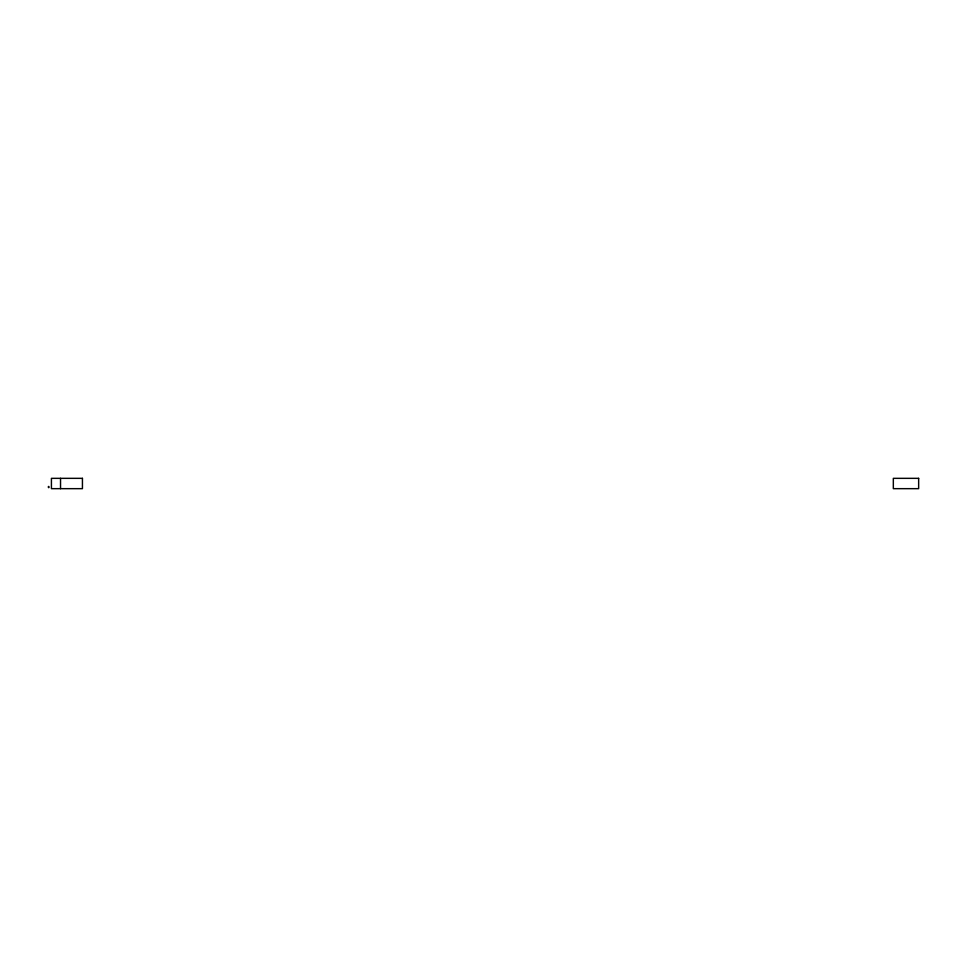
<?xml version="1.0" encoding="UTF-8"?>
<svg xmlns="http://www.w3.org/2000/svg" width="967" height="967" viewBox="0 0 967 967"><rect width="100%" height="100%" fill="white"/><g stroke="black" fill="none" stroke-linecap="round" stroke-linejoin="round"><path stroke-width="1.45" d="M60.534 478.339L60.534 488.661M48.35 487.042C49.148 489.326 49.051 484.926 48.374 486.909M82.437 478.339L51.42 478.339L51.42 488.661L82.437 488.661L82.437 478.339M918.65 478.339L893.327 478.339L893.327 488.661L918.65 488.661L918.65 478.339"/></g></svg>
